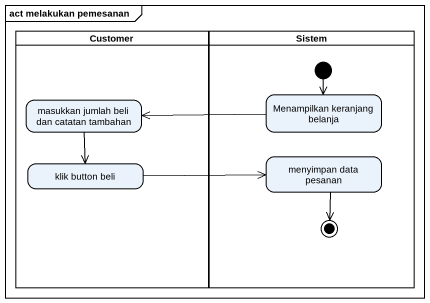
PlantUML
@startuml
mainframe act melakukan pemesanan
hide empty description
state Customer <<partition>> {
  state "masukkan jumlah beli dan catatan tambahan" as masukkan_jumlah_beli_dan
  state "klik button beli" as klik_button_beli
}
state Sistem <<partition>> {
  state "Menampilkan keranjang belanja" as Menampilkan_keranjang
  state "menyimpan data pesanan" as menyimpan_data_pesanan
  [*] --> Menampilkan_keranjang
  menyimpan_data_pesanan --> [*]
}
masukkan_jumlah_beli_dan --> klik_button_beli
Menampilkan_keranjang -left-> masukkan_jumlah_beli_dan
klik_button_beli -right-> menyimpan_data_pesanan
@enduml
